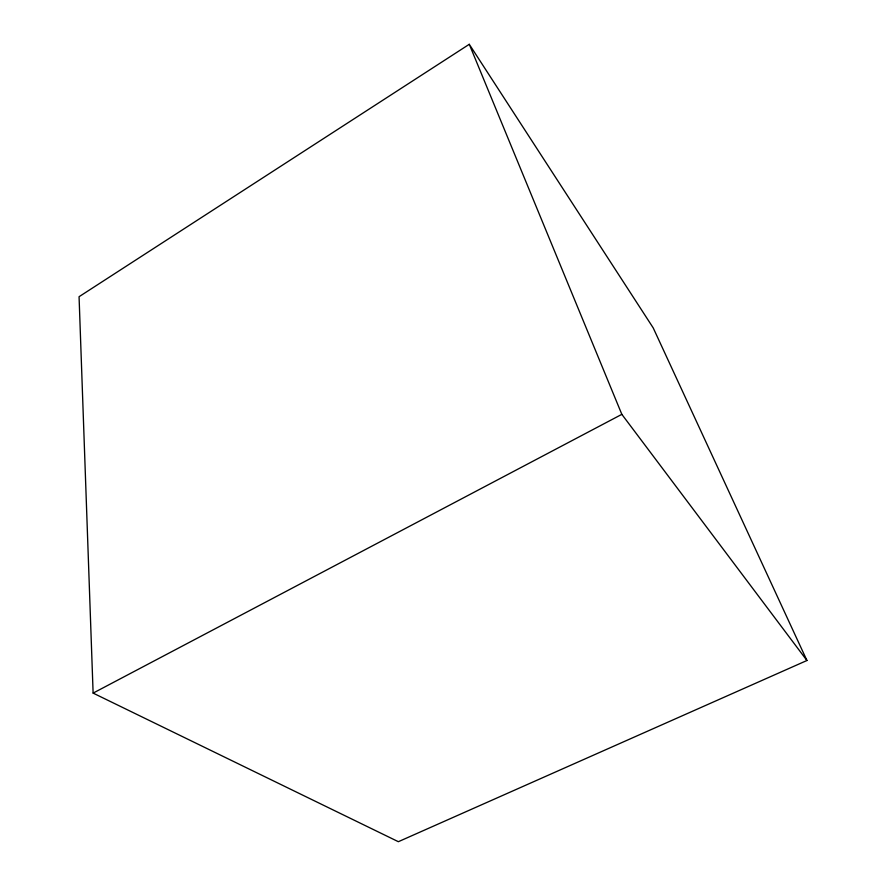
<?xml version="1.0" encoding="UTF-8"?>
<svg xmlns="http://www.w3.org/2000/svg" width="886" height="886" viewBox="0 0 886 886"><rect width="100%" height="100%" fill="white"/><g stroke="black" fill="none" stroke-linecap="round" stroke-linejoin="round"><path stroke-width="1.33" d="M469.281 44.3L79.064 296.71L93.119 693.107L398.357 841.7L806.936 660.502L653.226 327.92L469.281 44.3L621.839 414.349L806.936 660.502M93.119 693.107L621.839 414.349"/></g></svg>
